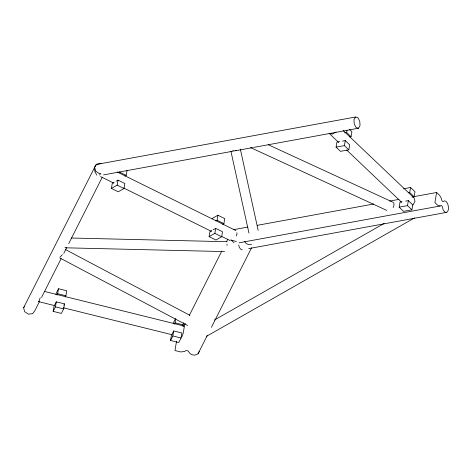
<?xml version="1.0" encoding="UTF-8"?>
<svg xmlns="http://www.w3.org/2000/svg" width="472" height="472" viewBox="0 0 472 472"><rect width="100%" height="100%" fill="white"/><g stroke="black" fill="none" stroke-linecap="round" stroke-linejoin="round"><path stroke-width="0.71" d="M226.961 245.363L227.038 244.071M53.159 311.373L54.009 306.363L56.292 301.844L64.505 303.885L63.661 308.894L61.378 313.414L53.159 311.373L55.442 306.859L56.292 301.844M55.985 294.67L56.227 293.242L58.504 288.722L66.723 290.758L65.879 295.773L65.224 297.059M57.006 295.024L57.661 293.731L58.504 288.722M116.094 181.218L118.012 180.127L124.85 183.502L124 188.511L118.254 191.785L111.416 188.405L112.265 183.396L114.177 182.304M111.416 188.405L117.162 185.136L118.012 180.127M124.944 176.115L126.219 175.389L127.062 170.38M170.551 340.483L171.401 335.474L173.684 330.955L181.897 332.99L181.053 338.005L178.77 342.519L170.551 340.483L172.835 335.964L173.684 330.955M173.377 323.78L173.619 322.346L175.248 319.119M174.398 324.134L175.053 322.842L175.779 318.547M176.54 341.156L174.959 350.531L180.628 351.941L184.334 351.546L186.21 350.489L188.104 350.956L190.045 353.569A5.894 5.062 26.8 0 0 199.29 351.304M182.617 326.17L183.632 322.73M213.132 229.811L215.686 228.359L222.524 231.734L221.681 236.743L215.934 240.018L209.096 236.637L209.94 231.628L211.857 230.537M209.096 236.637L214.843 233.369L215.686 228.359M215.781 220.973L217.055 220.247L217.905 215.232L224.743 218.613L223.893 223.622L222.619 224.347M342.471 141.116L345.25 140.603L349.669 144.804L348.82 149.819L340.483 151.341L336.07 147.14L336.914 142.131L339.692 141.624M348.82 149.819L344.407 145.618L345.25 140.603M349.433 129.346L351.888 131.682L351.038 136.691L346.625 132.49L346.985 130.343M405.566 201.125L408.345 200.618L412.758 204.818L411.914 209.828L403.578 211.356L399.159 207.155L400.008 202.146L402.091 201.762M411.914 209.828L407.495 205.627L408.345 200.618M410.557 187.496L414.976 191.697L414.127 196.706L409.714 192.505L410.557 187.496L403.613 188.765M436.618 192.487L434.913 202.582L437.957 205.485L440.046 206.01L441.172 205.379L442.187 206.347L443.072 209.562A5.894 3.033 79.6 0 0 448.382 209.538A5.894 3.033 79.6 0 0 444.547 200.818L442.972 201.691L441.957 200.724L441.326 198.429L439.662 195.384L436.618 192.487L412.758 196.853M40.226 297.767L39.017 301.136L38.303 301.567L54.746 305.644M393.152 207.591L394.043 205.172L393.754 202.588M236.23 235.988L237.032 233.929L236.873 232.743M39.559 301.354L34.916 310.546L32.662 313.679L28.408 314.157L24.656 311.697L23.6 307.744L96.076 164.522L355.451 117.026L357.847 117.599L359.747 121.115L360.042 125.505L358.555 128.201L253.499 147.441M41.548 297.413L61.118 258.674M63.773 253.417L66.758 247.511M68.747 243.57L102.253 177.248M63.856 305.178L64.505 303.885M183.637 326.63L185.301 323.338M189.284 315.449L221.834 251.015M226.483 241.811L227.811 239.18M198.104 353.64L207.403 335.232M211.385 327.344L251.576 247.788M412.941 205.113L414.994 201.302L414.139 198.022L343.162 130.514M355.451 117.026L353.959 119.723L354.254 124.112L356.153 127.623L358.555 128.201M96.778 175.124L94.878 171.607L94.583 167.218L96.843 164.085L101.091 163.607M23.6 307.744L24.727 306.175M99.45 175.059L100.341 174.109M59.962 257.122L62.404 254.703M181.289 337.02L182.003 336.589L183.207 333.22L184.404 326.134L44.285 291.389M118.106 172.74L119.381 172.014L126.219 175.389M212.158 218.506L217.905 215.232M214.412 320.046L384.149 223.439M206.341 336.406L414.51 217.928M336.099 132.012L332.341 134.125L329.078 133.299L338.689 142.438M236.614 150.279L234.1 150.975L232.767 150.361M103.521 174.905L233.209 151.152M235.386 150.757L252.048 147.706M344.536 132.874L346.625 132.49M349.652 136.945L351.038 136.691M336.07 147.14L344.407 145.618M408.321 192.759L409.714 192.505M233.457 229.687L247.918 227.038M257.317 225.321L373.718 204.004M389.624 201.09L399.023 199.367M412.044 197.089L414.127 196.706M399.159 207.155L407.495 205.627M239.056 242.814L440.046 206.01M248.744 248.602L446.117 212.459M100.813 173.472L99.397 173.631L95.645 171.171L94.583 167.218M252.343 147.63L250.591 147.606L386.751 210.394M71.39 238.024L227.12 241.723M224.56 251.588L65.891 247.818L64.959 247.239M230.755 240.077L236.425 241.481M57.661 293.731L65.879 295.773M175.053 322.842L183.272 324.878M63.331 307.773L171.997 334.719M55.442 306.859L63.661 308.894M172.835 335.964L181.053 338.005M268.267 144.727L393.087 202.281M217.055 220.247L223.893 223.622M117.174 171.973L235.97 230.631M100.583 176.599L113.781 183.112M123.682 188.003L211.456 231.345M221.356 236.236L229.935 240.472M117.162 185.136L124 188.511M214.843 233.369L221.681 236.743M65.413 249.529L189.868 315.32M59.909 258.007L187.626 325.515M346.69 150.049L401.654 202.335M231.032 239.918L234.077 242.814M244.673 241.546L245.841 243.109A5.894 5.062 26.8 0 0 251.511 244.52M248.962 233.091L230.92 151.27M238.661 244.968L239.192 246.897A5.894 3.033 79.6 0 0 242.242 249.794M240.342 149.087L258.166 230.348"/></g></svg>
